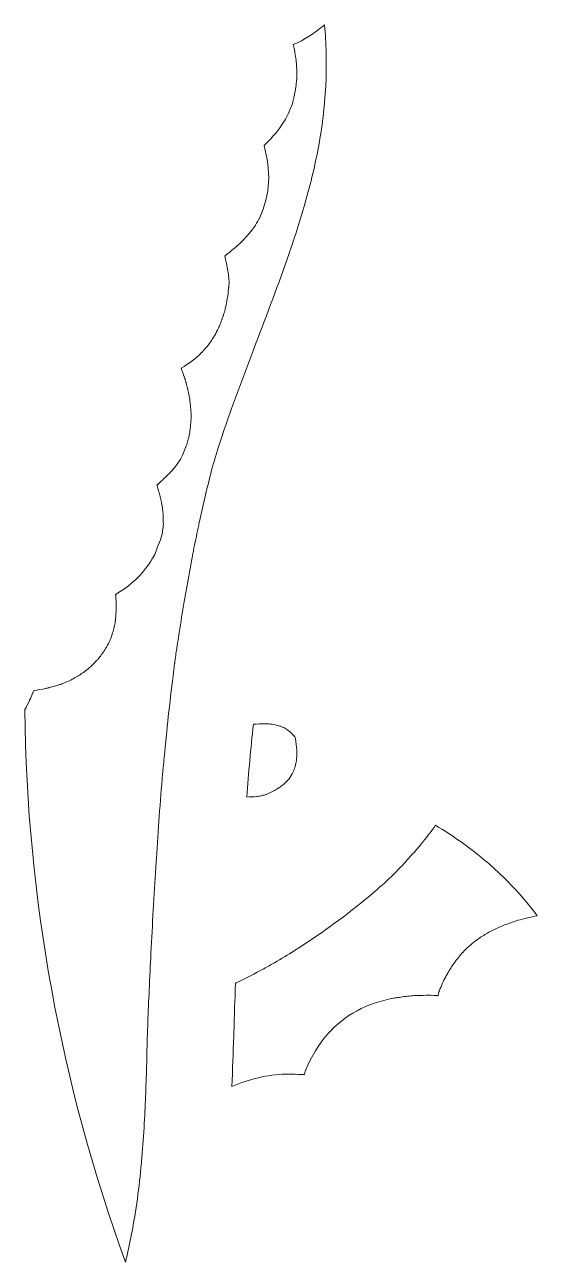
# Model space of a CAD drawing. Header units: millimetres. Extents: x -416 to 1516, y -417 to 43.
# Drawn here: x 406.13 to 417.42, y -190.75 to -163.46 of the extents above; entities that cross this region are included whole.
import ezdxf

# ---------------------------------------------------------------- set-up
doc = ezdxf.new("R2010")
doc.units = ezdxf.units.MM
doc.header["$MEASUREMENT"] = 0
doc.layers.add('Layer 3', color=7, linetype='Continuous')

msp = doc.modelspace()

# ---------------------------------------------------------------- linework, layer by layer
at = {"layer": 'Layer 3', "lineweight": 0}
for points, knots in [([(412.774, -164.249), (412.778, -164.612), (412.758, -164.969), (412.721, -165.321), (412.717, -165.361), (412.715, -165.402), (412.711, -165.442), (412.707, -165.469), (412.704, -165.497), (412.7, -165.524), (412.675, -165.724), (412.645, -165.923), (412.609, -166.12), (412.609, -166.121), (412.609, -166.122), (412.609, -166.122), (412.571, -166.33), (412.527, -166.536), (412.479, -166.741), (412.478, -166.741), (412.478, -166.742), (412.478, -166.742), (412.428, -166.956), (412.372, -167.169), (412.312, -167.381), (412.311, -167.381), (412.311, -167.382), (412.311, -167.382), (412.288, -167.465), (412.263, -167.548), (412.238, -167.631), (412.238, -167.632), (412.238, -167.633), (412.238, -167.634), (412.179, -167.829), (412.117, -168.023), (412.053, -168.217), (412.053, -168.218), (412.052, -168.22), (412.052, -168.221), (412.02, -168.317), (411.987, -168.413), (411.954, -168.508), (411.954, -168.509), (411.954, -168.509), (411.954, -168.509), (411.725, -169.173), (411.47, -169.835), (411.217, -170.508), (410.975, -171.152), (410.735, -171.765), (410.526, -172.385), (410.521, -172.401), (410.514, -172.417), (410.509, -172.433), (410.507, -172.439), (410.505, -172.445), (410.503, -172.451), (410.501, -172.456), (410.499, -172.461), (410.498, -172.466), (410.46, -172.58), (410.423, -172.695), (410.387, -172.81), (410.384, -172.821), (410.38, -172.831), (410.377, -172.842), (410.317, -173.036), (410.259, -173.232), (410.209, -173.432), (410.209, -173.433), (410.208, -173.433), (410.208, -173.434), (410.208, -173.435), (410.208, -173.436), (410.208, -173.437), (410.12, -173.785), (410.042, -174.132), (409.968, -174.478), (409.967, -174.483), (409.966, -174.489), (409.965, -174.494), (409.928, -174.662), (409.892, -174.83), (409.858, -174.998), (409.857, -175.002), (409.856, -175.007), (409.855, -175.012), (409.85, -175.039), (409.846, -175.066), (409.84, -175.094), (409.832, -175.133), (409.826, -175.171), (409.819, -175.21), (409.776, -175.428), (409.736, -175.646), (409.698, -175.864), (409.679, -175.97), (409.659, -176.077), (409.641, -176.183), (409.603, -176.41), (409.568, -176.636), (409.534, -176.862), (409.522, -176.937), (409.509, -177.014), (409.498, -177.089), (409.493, -177.123), (409.487, -177.157), (409.482, -177.191), (409.481, -177.198), (409.48, -177.205), (409.479, -177.211), (409.464, -177.32), (409.448, -177.429), (409.433, -177.538), (409.432, -177.543), (409.432, -177.549), (409.431, -177.554), (409.423, -177.614), (409.417, -177.674), (409.409, -177.734), (409.405, -177.764), (409.403, -177.794), (409.399, -177.823), (409.323, -178.418), (409.258, -179.014), (409.202, -179.612), (409.201, -179.63), (409.198, -179.647), (409.197, -179.664), (409.189, -179.742), (409.181, -179.819), (409.174, -179.897), (409.173, -179.901), (409.173, -179.905), (409.173, -179.909), (409.171, -179.933), (409.17, -179.956), (409.168, -179.98), (409.114, -180.599), (409.068, -181.22), (409.029, -181.847), (409.022, -181.95), (409.016, -182.054), (409.009, -182.158), (408.971, -182.784), (408.936, -183.414), (408.904, -184.053), (408.894, -184.259), (408.878, -184.611), (408.867, -184.834), (408.841, -185.335), (408.831, -185.759), (408.818, -186.268), (408.818, -186.269), (408.818, -186.27), (408.818, -186.271), (408.806, -186.712), (408.792, -187.153), (408.769, -187.593), (408.769, -187.594), (408.769, -187.595), (408.769, -187.597), (408.756, -187.847), (408.737, -188.097), (408.717, -188.346), (408.715, -188.374), (408.713, -188.403), (408.711, -188.431), (408.707, -188.476), (408.703, -188.521), (408.699, -188.565), (408.652, -189.09), (408.581, -189.611), (408.484, -190.13), (408.447, -190.321), (408.405, -190.511), (408.36, -190.701), (408.357, -190.718), (408.353, -190.734), (408.349, -190.751), (406.926, -186.831), (406.176, -182.737), (406.129, -178.571), (406.13, -178.569), (406.131, -178.566), (406.132, -178.564), (406.169, -178.499), (406.202, -178.432), (406.232, -178.363), (406.233, -178.362), (406.234, -178.361), (406.234, -178.359), (406.234, -178.359), (406.234, -178.359), (406.234, -178.359), (406.235, -178.358), (406.235, -178.357), (406.236, -178.356), (406.258, -178.306), (406.279, -178.256), (406.299, -178.205), (406.303, -178.196), (406.308, -178.186), (406.312, -178.176), (406.316, -178.165), (406.321, -178.154), (406.326, -178.143), (406.327, -178.143), (406.329, -178.142), (406.331, -178.142), (406.332, -178.142), (406.334, -178.141), (406.336, -178.141), (406.336, -178.141), (406.336, -178.141), (406.336, -178.141), (406.422, -178.13), (406.506, -178.115), (406.589, -178.097), (406.589, -178.097), (406.59, -178.097), (406.59, -178.097), (406.591, -178.097), (406.591, -178.097), (406.592, -178.097), (406.615, -178.092), (406.639, -178.086), (406.662, -178.081), (406.663, -178.08), (406.663, -178.08), (406.664, -178.08), (406.664, -178.08), (406.664, -178.08), (406.664, -178.08), (406.745, -178.061), (406.824, -178.039), (406.901, -178.012), (406.902, -178.012), (406.903, -178.012), (406.904, -178.012), (406.905, -178.011), (406.907, -178.011), (406.909, -178.01), (406.912, -178.009), (406.915, -178.008), (406.918, -178.007), (406.925, -178.005), (406.931, -178.002), (406.937, -178), (406.94, -177.998), (406.943, -177.997), (406.946, -177.996), (406.948, -177.995), (406.95, -177.994), (406.952, -177.993), (407.009, -177.972), (407.065, -177.949), (407.119, -177.923), (407.12, -177.923), (407.12, -177.923), (407.12, -177.923), (407.121, -177.923), (407.121, -177.923), (407.122, -177.922), (407.146, -177.911), (407.169, -177.898), (407.193, -177.885), (407.194, -177.884), (407.196, -177.884), (407.197, -177.883), (407.198, -177.883), (407.198, -177.882), (407.199, -177.882), (407.238, -177.861), (407.277, -177.839), (407.315, -177.816), (407.315, -177.816), (407.316, -177.815), (407.316, -177.815), (407.317, -177.815), (407.318, -177.814), (407.318, -177.814), (407.344, -177.798), (407.369, -177.781), (407.394, -177.764), (407.394, -177.764), (407.395, -177.763), (407.396, -177.763), (407.396, -177.763), (407.396, -177.762), (407.397, -177.762), (407.432, -177.737), (407.467, -177.71), (407.502, -177.682), (407.503, -177.681), (407.503, -177.681), (407.504, -177.68), (407.505, -177.679), (407.507, -177.679), (407.508, -177.678), (407.53, -177.659), (407.553, -177.642), (407.575, -177.622), (407.576, -177.621), (407.576, -177.621), (407.577, -177.62), (407.577, -177.62), (407.577, -177.62), (407.578, -177.619), (407.619, -177.582), (407.658, -177.541), (407.697, -177.499), (407.699, -177.497), (407.701, -177.496), (407.703, -177.494), (407.707, -177.49), (407.711, -177.486), (407.715, -177.482), (407.723, -177.473), (407.731, -177.466), (407.739, -177.457), (407.739, -177.457), (407.739, -177.457), (407.739, -177.457), (407.768, -177.424), (407.792, -177.391), (407.816, -177.358), (407.823, -177.348), (407.831, -177.339), (407.838, -177.329), (407.84, -177.326), (407.842, -177.324), (407.844, -177.321), (407.869, -177.287), (407.89, -177.252), (407.911, -177.218), (407.913, -177.213), (407.917, -177.209), (407.919, -177.204), (407.921, -177.201), (407.923, -177.198), (407.925, -177.196), (407.927, -177.191), (407.93, -177.186), (407.933, -177.182), (407.934, -177.18), (407.935, -177.178), (407.936, -177.176), (407.936, -177.176), (407.936, -177.176), (407.936, -177.176), (407.937, -177.174), (407.937, -177.173), (407.938, -177.172), (407.986, -177.086), (408.024, -176.999), (408.054, -176.911), (408.054, -176.909), (408.055, -176.907), (408.056, -176.906), (408.056, -176.906), (408.056, -176.906), (408.056, -176.906), (408.056, -176.905), (408.056, -176.905), (408.056, -176.905), (408.056, -176.905), (408.056, -176.904), (408.056, -176.903), (408.057, -176.901), (408.058, -176.898), (408.058, -176.895), (408.084, -176.815), (408.104, -176.733), (408.118, -176.649), (408.118, -176.645), (408.12, -176.641), (408.121, -176.637), (408.122, -176.63), (408.123, -176.623), (408.124, -176.617), (408.125, -176.61), (408.126, -176.603), (408.127, -176.596), (408.128, -176.593), (408.128, -176.59), (408.129, -176.587), (408.13, -176.578), (408.129, -176.57), (408.13, -176.561), (408.138, -176.492), (408.142, -176.421), (408.143, -176.349), (408.143, -176.344), (408.143, -176.338), (408.143, -176.332), (408.143, -176.318), (408.143, -176.304), (408.143, -176.29), (408.143, -176.284), (408.143, -176.277), (408.143, -176.271), (408.142, -176.204), (408.139, -176.136), (408.133, -176.067), (408.132, -176.052), (408.133, -176.039), (408.131, -176.024), (408.402, -175.864), (408.62, -175.679), (408.793, -175.456), (408.804, -175.443), (408.811, -175.427), (408.822, -175.413), (408.884, -175.328), (408.943, -175.241), (408.992, -175.144), (409.018, -175.092), (409.035, -175.03), (409.057, -174.974), (409.084, -174.906), (409.115, -174.844), (409.136, -174.771), (409.163, -174.673), (409.178, -174.576), (409.184, -174.479), (409.184, -174.465), (409.182, -174.451), (409.182, -174.438), (409.183, -174.417), (409.18, -174.397), (409.179, -174.377), (409.178, -174.323), (409.18, -174.268), (409.174, -174.214), (409.173, -174.203), (409.172, -174.192), (409.17, -174.181), (409.17, -174.181), (409.17, -174.18), (409.17, -174.18), (409.169, -174.169), (409.168, -174.158), (409.167, -174.148), (409.166, -174.143), (409.166, -174.139), (409.165, -174.134), (409.165, -174.134), (409.165, -174.134), (409.165, -174.134), (409.164, -174.127), (409.163, -174.121), (409.162, -174.114), (409.154, -174.064), (409.145, -174.014), (409.135, -173.963), (409.133, -173.956), (409.133, -173.949), (409.131, -173.942), (409.131, -173.942), (409.131, -173.942), (409.131, -173.941), (409.13, -173.936), (409.129, -173.931), (409.127, -173.926), (409.125, -173.917), (409.123, -173.908), (409.121, -173.899), (409.12, -173.898), (409.12, -173.897), (409.119, -173.895), (409.117, -173.885), (409.115, -173.876), (409.113, -173.866), (409.104, -173.829), (409.092, -173.793), (409.082, -173.757), (409.075, -173.732), (409.07, -173.707), (409.062, -173.682), (409.056, -173.659), (409.051, -173.637), (409.044, -173.614), (409.044, -173.614), (409.044, -173.614), (409.044, -173.614), (409.044, -173.614), (409.044, -173.614), (409.043, -173.613), (409.048, -173.61), (409.051, -173.607), (409.055, -173.603), (409.055, -173.603), (409.056, -173.603), (409.056, -173.603), (409.06, -173.599), (409.062, -173.596), (409.066, -173.593), (409.078, -173.583), (409.088, -173.573), (409.099, -173.564), (409.122, -173.544), (409.14, -173.522), (409.162, -173.502), (409.233, -173.438), (409.305, -173.373), (409.364, -173.304), (409.365, -173.303), (409.367, -173.302), (409.368, -173.301), (409.379, -173.288), (409.392, -173.276), (409.403, -173.263), (409.415, -173.25), (409.428, -173.237), (409.438, -173.223), (409.439, -173.222), (409.44, -173.221), (409.44, -173.221), (409.484, -173.164), (409.522, -173.101), (409.558, -173.038), (409.564, -173.028), (409.57, -173.019), (409.576, -173.009), (409.613, -172.94), (409.645, -172.863), (409.674, -172.782), (409.675, -172.778), (409.677, -172.775), (409.678, -172.772), (409.678, -172.772), (409.678, -172.771), (409.678, -172.771), (409.691, -172.734), (409.708, -172.703), (409.719, -172.663), (409.724, -172.642), (409.727, -172.622), (409.732, -172.601), (409.745, -172.547), (409.757, -172.493), (409.766, -172.439), (409.766, -172.436), (409.767, -172.434), (409.767, -172.431), (409.767, -172.431), (409.768, -172.431), (409.768, -172.431), (409.768, -172.431), (409.768, -172.431), (409.768, -172.431), (409.768, -172.427), (409.768, -172.423), (409.768, -172.419), (409.768, -172.418), (409.768, -172.418), (409.769, -172.418), (409.786, -172.3), (409.795, -172.183), (409.794, -172.067), (409.794, -172.062), (409.795, -172.057), (409.795, -172.052), (409.795, -172.051), (409.795, -172.049), (409.795, -172.047), (409.795, -172.047), (409.795, -172.046), (409.795, -172.046), (409.795, -172.038), (409.794, -172.03), (409.793, -172.023), (409.793, -172.012), (409.791, -172.001), (409.79, -171.99), (409.79, -171.987), (409.79, -171.983), (409.79, -171.98), (409.787, -171.924), (409.784, -171.869), (409.778, -171.813), (409.776, -171.796), (409.773, -171.779), (409.77, -171.762), (409.77, -171.759), (409.77, -171.755), (409.769, -171.752), (409.769, -171.748), (409.769, -171.745), (409.768, -171.741), (409.768, -171.741), (409.768, -171.74), (409.768, -171.74), (409.767, -171.732), (409.765, -171.725), (409.764, -171.717), (409.757, -171.672), (409.749, -171.627), (409.74, -171.583), (409.739, -171.578), (409.738, -171.574), (409.737, -171.57), (409.734, -171.552), (409.73, -171.534), (409.726, -171.515), (409.724, -171.51), (409.723, -171.504), (409.722, -171.498), (409.722, -171.498), (409.722, -171.497), (409.722, -171.497), (409.721, -171.492), (409.719, -171.487), (409.718, -171.482), (409.708, -171.442), (409.697, -171.402), (409.685, -171.361), (409.682, -171.353), (409.68, -171.344), (409.678, -171.336), (409.678, -171.336), (409.678, -171.335), (409.678, -171.335), (409.674, -171.323), (409.671, -171.311), (409.667, -171.3), (409.665, -171.293), (409.664, -171.287), (409.662, -171.281), (409.66, -171.276), (409.659, -171.27), (409.657, -171.265), (409.657, -171.265), (409.657, -171.265), (409.657, -171.265), (409.655, -171.261), (409.654, -171.257), (409.653, -171.253), (409.638, -171.208), (409.621, -171.163), (409.604, -171.118), (409.594, -171.091), (409.586, -171.064), (409.575, -171.037), (409.75, -170.932), (409.899, -170.817), (410.026, -170.691), (410.027, -170.69), (410.028, -170.688), (410.029, -170.687), (410.029, -170.687), (410.029, -170.687), (410.029, -170.687), (410.029, -170.687), (410.029, -170.687), (410.029, -170.686), (410.083, -170.633), (410.131, -170.577), (410.176, -170.519), (410.179, -170.515), (410.182, -170.513), (410.184, -170.509), (410.186, -170.508), (410.187, -170.506), (410.188, -170.505), (410.189, -170.504), (410.189, -170.504), (410.189, -170.504), (410.189, -170.503), (410.19, -170.502), (410.191, -170.501), (410.217, -170.467), (410.238, -170.431), (410.261, -170.396), (410.27, -170.383), (410.279, -170.371), (410.287, -170.358), (410.287, -170.357), (410.287, -170.357), (410.288, -170.357), (410.289, -170.355), (410.29, -170.353), (410.291, -170.351), (410.291, -170.351), (410.291, -170.35), (410.292, -170.35), (410.292, -170.349), (410.292, -170.348), (410.293, -170.347), (410.302, -170.334), (410.311, -170.322), (410.318, -170.308), (410.346, -170.262), (410.368, -170.212), (410.391, -170.163), (410.392, -170.162), (410.393, -170.16), (410.394, -170.159), (410.398, -170.149), (410.405, -170.14), (410.409, -170.13), (410.41, -170.127), (410.412, -170.125), (410.413, -170.123), (410.413, -170.121), (410.414, -170.119), (410.415, -170.117), (410.415, -170.117), (410.415, -170.116), (410.415, -170.116), (410.416, -170.113), (410.418, -170.111), (410.419, -170.108), (410.42, -170.106), (410.422, -170.103), (410.423, -170.1), (410.442, -170.057), (410.456, -170.011), (410.472, -169.966), (410.474, -169.962), (410.475, -169.958), (410.477, -169.954), (410.485, -169.932), (410.494, -169.911), (410.502, -169.889), (410.503, -169.884), (410.505, -169.88), (410.507, -169.875), (410.508, -169.87), (410.509, -169.866), (410.511, -169.861), (410.522, -169.822), (410.534, -169.783), (410.544, -169.743), (410.545, -169.739), (410.546, -169.736), (410.547, -169.733), (410.547, -169.733), (410.547, -169.733), (410.547, -169.733), (410.547, -169.733), (410.547, -169.733), (410.547, -169.733), (410.548, -169.729), (410.548, -169.724), (410.549, -169.72), (410.583, -169.581), (410.607, -169.434), (410.621, -169.278), (410.622, -169.273), (410.624, -169.268), (410.624, -169.263), (410.624, -169.263), (410.624, -169.263), (410.624, -169.262), (410.625, -169.25), (410.627, -169.239), (410.628, -169.227), (410.628, -169.227), (410.628, -169.227), (410.628, -169.227), (410.646, -169.008), (410.588, -168.775), (410.535, -168.561), (410.541, -168.557), (410.545, -168.552), (410.551, -168.548), (410.643, -168.48), (410.733, -168.406), (410.82, -168.33), (410.821, -168.328), (410.823, -168.327), (410.825, -168.325), (410.825, -168.325), (410.825, -168.325), (410.825, -168.325), (410.828, -168.323), (410.83, -168.321), (410.832, -168.319), (410.843, -168.309), (410.853, -168.299), (410.864, -168.29), (410.866, -168.288), (410.868, -168.285), (410.87, -168.283), (410.872, -168.282), (410.873, -168.281), (410.874, -168.279), (410.879, -168.275), (410.883, -168.269), (410.888, -168.264), (410.957, -168.199), (411.021, -168.129), (411.081, -168.055), (411.093, -168.041), (411.107, -168.029), (411.119, -168.014), (411.121, -168.012), (411.124, -168.009), (411.126, -168.006), (411.127, -168.005), (411.128, -168.003), (411.129, -168.002), (411.146, -167.979), (411.162, -167.955), (411.178, -167.932), (411.18, -167.929), (411.182, -167.925), (411.184, -167.922), (411.222, -167.867), (411.257, -167.81), (411.286, -167.749), (411.29, -167.741), (411.296, -167.735), (411.3, -167.727), (411.552, -167.187), (411.555, -166.684), (411.402, -166.123), (411.408, -166.118), (411.412, -166.112), (411.418, -166.107), (411.502, -166.029), (411.576, -165.95), (411.646, -165.87), (411.647, -165.869), (411.648, -165.867), (411.649, -165.866), (411.65, -165.866), (411.65, -165.866), (411.65, -165.866), (411.652, -165.863), (411.653, -165.86), (411.656, -165.857), (411.724, -165.777), (411.785, -165.692), (411.839, -165.602), (411.841, -165.6), (411.842, -165.599), (411.843, -165.597), (411.843, -165.597), (411.843, -165.597), (411.843, -165.597), (411.846, -165.593), (411.848, -165.588), (411.85, -165.583), (411.883, -165.529), (411.914, -165.473), (411.942, -165.412), (411.943, -165.411), (411.944, -165.41), (411.944, -165.408), (411.944, -165.408), (411.944, -165.408), (411.944, -165.408), (411.945, -165.406), (411.946, -165.403), (411.947, -165.401), (411.956, -165.382), (411.963, -165.36), (411.971, -165.34), (411.994, -165.286), (412.017, -165.234), (412.036, -165.174), (412.043, -165.15), (412.046, -165.126), (412.052, -165.103), (412.054, -165.096), (412.055, -165.088), (412.057, -165.081), (412.065, -165.049), (412.068, -165.015), (412.075, -164.983), (412.088, -164.919), (412.103, -164.857), (412.111, -164.792), (412.111, -164.79), (412.112, -164.788), (412.112, -164.786), (412.113, -164.78), (412.113, -164.774), (412.113, -164.768), (412.122, -164.682), (412.129, -164.597), (412.128, -164.511), (412.128, -164.509), (412.128, -164.508), (412.128, -164.506), (412.128, -164.506), (412.128, -164.506), (412.128, -164.506), (412.128, -164.502), (412.128, -164.498), (412.128, -164.494), (412.128, -164.493), (412.127, -164.491), (412.127, -164.49), (412.127, -164.456), (412.123, -164.423), (412.12, -164.389), (412.12, -164.379), (412.118, -164.37), (412.117, -164.361), (412.117, -164.36), (412.117, -164.358), (412.117, -164.357), (412.114, -164.307), (412.113, -164.256), (412.106, -164.205), (412.102, -164.18), (412.095, -164.155), (412.091, -164.13), (412.091, -164.128), (412.091, -164.126), (412.09, -164.124), (412.079, -164.049), (412.066, -163.974), (412.047, -163.9), (412.292, -163.791), (412.509, -163.659), (412.712, -163.483), (412.72, -163.476), (412.728, -163.467), (412.734, -163.462), (412.755, -163.67), (412.766, -163.874), (412.772, -164.077), (412.773, -164.127), (412.774, -164.177), (412.775, -164.226), (412.775, -164.234), (412.774, -164.242), (412.774, -164.249)], [0, 0, 0, 0, 1, 1, 1, 2, 2, 2, 3, 3, 3, 4, 4, 4, 5, 5, 5, 6, 6, 6, 7, 7, 7, 8, 8, 8, 9, 9, 9, 10, 10, 10, 11, 11, 11, 12, 12, 12, 13, 13, 13, 14, 14, 14, 15, 15, 15, 16, 16, 16, 17, 17, 17, 18, 18, 18, 19, 19, 19, 20, 20, 20, 21, 21, 21, 22, 22, 22, 23, 23, 23, 24, 24, 24, 25, 25, 25, 26, 26, 26, 27, 27, 27, 28, 28, 28, 29, 29, 29, 30, 30, 30, 31, 31, 31, 32, 32, 32, 33, 33, 33, 34, 34, 34, 35, 35, 35, 36, 36, 36, 37, 37, 37, 38, 38, 38, 39, 39, 39, 40, 40, 40, 41, 41, 41, 42, 42, 42, 43, 43, 43, 44, 44, 44, 45, 45, 45, 46, 46, 46, 47, 47, 47, 48, 48, 48, 49, 49, 49, 50, 50, 50, 51, 51, 51, 52, 52, 52, 53, 53, 53, 54, 54, 54, 55, 55, 55, 56, 56, 56, 57, 57, 57, 58, 58, 58, 59, 59, 59, 60, 60, 60, 61, 61, 61, 62, 62, 62, 63, 63, 63, 64, 64, 64, 65, 65, 65, 66, 66, 66, 67, 67, 67, 68, 68, 68, 69, 69, 69, 70, 70, 70, 71, 71, 71, 72, 72, 72, 73, 73, 73, 74, 74, 74, 75, 75, 75, 76, 76, 76, 77, 77, 77, 78, 78, 78, 79, 79, 79, 80, 80, 80, 81, 81, 81, 82, 82, 82, 83, 83, 83, 84, 84, 84, 85, 85, 85, 86, 86, 86, 87, 87, 87, 88, 88, 88, 89, 89, 89, 90, 90, 90, 91, 91, 91, 92, 92, 92, 93, 93, 93, 94, 94, 94, 95, 95, 95, 96, 96, 96, 97, 97, 97, 98, 98, 98, 99, 99, 99, 100, 100, 100, 101, 101, 101, 102, 102, 102, 103, 103, 103, 104, 104, 104, 105, 105, 105, 106, 106, 106, 107, 107, 107, 108, 108, 108, 109, 109, 109, 110, 110, 110, 111, 111, 111, 112, 112, 112, 113, 113, 113, 114, 114, 114, 115, 115, 115, 116, 116, 116, 117, 117, 117, 118, 118, 118, 119, 119, 119, 120, 120, 120, 121, 121, 121, 122, 122, 122, 123, 123, 123, 124, 124, 124, 125, 125, 125, 126, 126, 126, 127, 127, 127, 128, 128, 128, 129, 129, 129, 130, 130, 130, 131, 131, 131, 132, 132, 132, 133, 133, 133, 134, 134, 134, 135, 135, 135, 136, 136, 136, 137, 137, 137, 138, 138, 138, 139, 139, 139, 140, 140, 140, 141, 141, 141, 142, 142, 142, 143, 143, 143, 144, 144, 144, 145, 145, 145, 146, 146, 146, 147, 147, 147, 148, 148, 148, 149, 149, 149, 150, 150, 150, 151, 151, 151, 152, 152, 152, 153, 153, 153, 154, 154, 154, 155, 155, 155, 156, 156, 156, 157, 157, 157, 158, 158, 158, 159, 159, 159, 160, 160, 160, 161, 161, 161, 162, 162, 162, 163, 163, 163, 164, 164, 164, 165, 165, 165, 166, 166, 166, 167, 167, 167, 168, 168, 168, 169, 169, 169, 170, 170, 170, 171, 171, 171, 172, 172, 172, 173, 173, 173, 174, 174, 174, 175, 175, 175, 176, 176, 176, 177, 177, 177, 178, 178, 178, 179, 179, 179, 180, 180, 180, 181, 181, 181, 182, 182, 182, 183, 183, 183, 184, 184, 184, 185, 185, 185, 186, 186, 186, 187, 187, 187, 188, 188, 188, 189, 189, 189, 190, 190, 190, 191, 191, 191, 192, 192, 192, 193, 193, 193, 194, 194, 194, 195, 195, 195, 196, 196, 196, 197, 197, 197, 198, 198, 198, 199, 199, 199, 200, 200, 200, 201, 201, 201, 202, 202, 202, 203, 203, 203, 204, 204, 204, 205, 205, 205, 206, 206, 206, 207, 207, 207, 208, 208, 208, 209, 209, 209, 210, 210, 210, 211, 211, 211, 212, 212, 212, 213, 213, 213, 214, 214, 214, 215, 215, 215, 216, 216, 216, 217, 217, 217, 218, 218, 218, 219, 219, 219, 220, 220, 220, 221, 221, 221, 222, 222, 222, 223, 223, 223, 224, 224, 224, 225, 225, 225, 226, 226, 226, 227, 227, 227, 228, 228, 228, 229, 229, 229, 230, 230, 230, 231, 231, 231, 232, 232, 232, 233, 233, 233, 234, 234, 234, 235, 235, 235, 236, 236, 236, 237, 237, 237, 238, 238, 238, 239, 239, 239, 240, 240, 240, 241, 241, 241, 242, 242, 242, 243, 243, 243, 244, 244, 244, 245, 245, 245, 246, 246, 246, 247, 247, 247, 248, 248, 248, 249, 249, 249, 250, 250, 250, 251, 251, 251, 252, 252, 252, 253, 253, 253, 254, 254, 254, 255, 255, 255, 256, 256, 256, 257, 257, 257, 258, 258, 258, 259, 259, 259, 260, 260, 260, 261, 261, 261, 262, 262, 262, 263, 263, 263, 264, 264, 264, 265, 265, 265, 266, 266, 266, 267, 267, 267, 268, 268, 268, 269, 269, 269, 270, 270, 270, 271, 271, 271, 272, 272, 272, 273, 273, 273, 274, 274, 274, 275, 275, 275, 276, 276, 276, 277, 277, 277, 278, 278, 278, 279, 279, 279, 280, 280, 280, 281, 281, 281, 282, 282, 282, 283, 283, 283, 284, 284, 284, 285, 285, 285, 286, 286, 286, 287, 287, 287, 288, 288, 288, 289, 289, 289, 290, 290, 290, 291, 291, 291, 292, 292, 292, 293, 293, 293, 294, 294, 294, 295, 295, 295, 296, 296, 296, 297, 297, 297, 298, 298, 298, 299, 299, 299, 300, 300, 300, 301, 301, 301, 302, 302, 302, 303, 303, 303, 304, 304, 304, 305, 305, 305, 306, 306, 306, 307, 307, 307, 308, 308, 308, 309, 309, 309, 310, 310, 310, 311, 311, 311, 311]), ([(411.813, -178.951), (411.844, -178.965), (411.874, -178.982), (411.903, -179.001), (411.917, -179.011), (411.932, -179.019), (411.945, -179.029), (411.952, -179.034), (411.958, -179.039), (411.964, -179.044), (411.999, -179.072), (412.03, -179.107), (412.06, -179.145), (412.067, -179.153), (412.075, -179.159), (412.082, -179.168), (412.088, -179.177), (412.091, -179.194), (412.093, -179.204), (412.109, -179.291), (412.119, -179.373), (412.123, -179.452), (412.125, -179.476), (412.124, -179.499), (412.124, -179.523), (412.125, -179.576), (412.123, -179.627), (412.117, -179.676), (412.114, -179.7), (412.11, -179.724), (412.106, -179.748), (412.097, -179.794), (412.083, -179.839), (412.068, -179.881), (412.06, -179.9), (412.055, -179.92), (412.046, -179.939), (412.021, -179.993), (411.99, -180.043), (411.953, -180.091), (411.92, -180.132), (411.882, -180.171), (411.839, -180.208), (411.836, -180.21), (411.833, -180.214), (411.83, -180.217), (411.817, -180.227), (411.803, -180.237), (411.79, -180.248), (411.756, -180.273), (411.72, -180.297), (411.681, -180.32), (411.665, -180.33), (411.649, -180.339), (411.633, -180.348), (411.577, -180.378), (411.518, -180.407), (411.451, -180.433), (411.451, -180.434), (411.451, -180.434), (411.451, -180.434), (411.443, -180.437), (411.435, -180.438), (411.428, -180.441), (411.4, -180.45), (411.372, -180.46), (411.344, -180.466), (411.339, -180.467), (411.334, -180.467), (411.329, -180.468), (411.298, -180.474), (411.266, -180.479), (411.235, -180.483), (411.235, -180.483), (411.235, -180.483), (411.235, -180.483), (411.165, -180.489), (411.094, -180.49), (411.023, -180.492), (411.022, -180.492), (411.022, -180.492), (411.021, -180.493), (411.062, -179.956), (411.112, -179.423), (411.168, -178.889), (411.169, -178.889), (411.17, -178.889), (411.17, -178.889), (411.253, -178.882), (411.335, -178.877), (411.416, -178.877), (411.42, -178.877), (411.424, -178.877), (411.429, -178.877), (411.429, -178.877), (411.429, -178.877), (411.429, -178.877), (411.481, -178.878), (411.532, -178.882), (411.582, -178.889), (411.605, -178.892), (411.626, -178.896), (411.648, -178.9), (411.682, -178.907), (411.715, -178.916), (411.748, -178.927), (411.77, -178.934), (411.791, -178.941), (411.813, -178.951)], [0, 0, 0, 0, 1, 1, 1, 2, 2, 2, 3, 3, 3, 4, 4, 4, 5, 5, 5, 6, 6, 6, 7, 7, 7, 8, 8, 8, 9, 9, 9, 10, 10, 10, 11, 11, 11, 12, 12, 12, 13, 13, 13, 14, 14, 14, 15, 15, 15, 16, 16, 16, 17, 17, 17, 18, 18, 18, 19, 19, 19, 20, 20, 20, 21, 21, 21, 22, 22, 22, 23, 23, 23, 24, 24, 24, 25, 25, 25, 26, 26, 26, 27, 27, 27, 28, 28, 28, 29, 29, 29, 30, 30, 30, 31, 31, 31, 32, 32, 32, 33, 33, 33, 34, 34, 34, 35, 35, 35, 36, 36, 36, 36]), ([(414.461, -181.991), (414.463, -181.988), (414.466, -181.985), (414.468, -181.982), (414.48, -181.969), (414.491, -181.956), (414.502, -181.944), (414.503, -181.943), (414.503, -181.943), (414.504, -181.942), (414.53, -181.915), (414.554, -181.886), (414.579, -181.857), (414.59, -181.844), (414.601, -181.831), (414.612, -181.818), (414.614, -181.817), (414.615, -181.815), (414.617, -181.813), (414.698, -181.724), (414.78, -181.635), (414.856, -181.542), (414.873, -181.521), (414.888, -181.498), (414.905, -181.477), (414.907, -181.475), (414.908, -181.474), (414.909, -181.473), (414.909, -181.472), (414.91, -181.472), (414.91, -181.472), (415.005, -181.355), (415.097, -181.237), (415.181, -181.116), (415.386, -181.237), (415.579, -181.365), (415.766, -181.497), (415.813, -181.53), (415.858, -181.565), (415.903, -181.598), (416.048, -181.705), (416.187, -181.816), (416.322, -181.932), (416.365, -181.969), (416.408, -182.005), (416.45, -182.042), (416.467, -182.057), (416.481, -182.075), (416.498, -182.09), (416.656, -182.234), (416.809, -182.384), (416.956, -182.544), (417.118, -182.723), (417.274, -182.91), (417.424, -183.112), (417.423, -183.112), (417.422, -183.112), (417.421, -183.112), (417.274, -183.139), (417.135, -183.173), (417, -183.211), (416.957, -183.224), (416.917, -183.239), (416.875, -183.252), (416.783, -183.282), (416.694, -183.315), (416.608, -183.352), (416.565, -183.371), (416.522, -183.39), (416.48, -183.411), (416.398, -183.451), (416.319, -183.496), (416.244, -183.544), (416.209, -183.566), (416.172, -183.586), (416.139, -183.61), (416.035, -183.683), (415.936, -183.762), (415.845, -183.852), (415.844, -183.853), (415.843, -183.854), (415.842, -183.855), (415.769, -183.927), (415.703, -184.006), (415.639, -184.09), (415.621, -184.114), (415.604, -184.139), (415.586, -184.164), (415.54, -184.229), (415.496, -184.299), (415.455, -184.371), (415.439, -184.399), (415.423, -184.425), (415.408, -184.454), (415.355, -184.554), (415.306, -184.659), (415.262, -184.773), (415.26, -184.777), (415.259, -184.782), (415.258, -184.787), (415.251, -184.813), (415.246, -184.839), (415.24, -184.857), (415.239, -184.86), (415.238, -184.867), (415.237, -184.869), (415.231, -184.877), (415.226, -184.877), (415.22, -184.875), (415.214, -184.872), (415.208, -184.868), (415.201, -184.868), (415.2, -184.868), (415.2, -184.868), (415.2, -184.868), (415.2, -184.868), (415.2, -184.868), (415.2, -184.868), (415.043, -184.861), (414.893, -184.864), (414.745, -184.872), (414.731, -184.872), (414.717, -184.871), (414.703, -184.872), (414.683, -184.873), (414.664, -184.877), (414.643, -184.879), (414.54, -184.887), (414.439, -184.899), (414.34, -184.915), (414.325, -184.917), (414.308, -184.918), (414.292, -184.921), (414.279, -184.923), (414.267, -184.927), (414.254, -184.929), (413.676, -185.038), (413.181, -185.289), (412.8, -185.724), (412.609, -185.943), (412.446, -186.208), (412.315, -186.523), (412.304, -186.549), (412.302, -186.573), (412.296, -186.599), (412.294, -186.603), (412.294, -186.608), (412.292, -186.613), (412.245, -186.609), (412.201, -186.611), (412.155, -186.609), (412.062, -186.606), (411.968, -186.6), (411.878, -186.603), (411.878, -186.603), (411.878, -186.603), (411.878, -186.603), (411.471, -186.618), (411.088, -186.706), (410.696, -186.874), (410.71, -186.507), (410.722, -186.133), (410.734, -185.767), (410.734, -185.754), (410.735, -185.741), (410.735, -185.728), (410.736, -185.715), (410.736, -185.702), (410.737, -185.689), (410.748, -185.324), (410.76, -184.964), (410.774, -184.601), (410.785, -184.595), (410.795, -184.589), (410.806, -184.584), (411.01, -184.487), (411.207, -184.384), (411.399, -184.277), (411.478, -184.234), (411.558, -184.191), (411.635, -184.146), (411.784, -184.06), (411.93, -183.971), (412.073, -183.88), (412.607, -183.542), (413.118, -183.171), (413.634, -182.752), (413.917, -182.522), (414.198, -182.266), (414.461, -181.991)], [0, 0, 0, 0, 1, 1, 1, 2, 2, 2, 3, 3, 3, 4, 4, 4, 5, 5, 5, 6, 6, 6, 7, 7, 7, 8, 8, 8, 9, 9, 9, 10, 10, 10, 11, 11, 11, 12, 12, 12, 13, 13, 13, 14, 14, 14, 15, 15, 15, 16, 16, 16, 17, 17, 17, 18, 18, 18, 19, 19, 19, 20, 20, 20, 21, 21, 21, 22, 22, 22, 23, 23, 23, 24, 24, 24, 25, 25, 25, 26, 26, 26, 27, 27, 27, 28, 28, 28, 29, 29, 29, 30, 30, 30, 31, 31, 31, 32, 32, 32, 33, 33, 33, 34, 34, 34, 35, 35, 35, 36, 36, 36, 37, 37, 37, 38, 38, 38, 39, 39, 39, 40, 40, 40, 41, 41, 41, 42, 42, 42, 43, 43, 43, 44, 44, 44, 45, 45, 45, 46, 46, 46, 47, 47, 47, 48, 48, 48, 49, 49, 49, 50, 50, 50, 51, 51, 51, 52, 52, 52, 53, 53, 53, 54, 54, 54, 55, 55, 55, 56, 56, 56, 57, 57, 57, 58, 58, 58, 59, 59, 59, 60, 60, 60, 61, 61, 61, 62, 62, 62, 63, 63, 63, 63])]:
    msp.add_open_spline(points, degree=3, knots=knots, dxfattribs=at)

doc.saveas('drawing.dxf')
